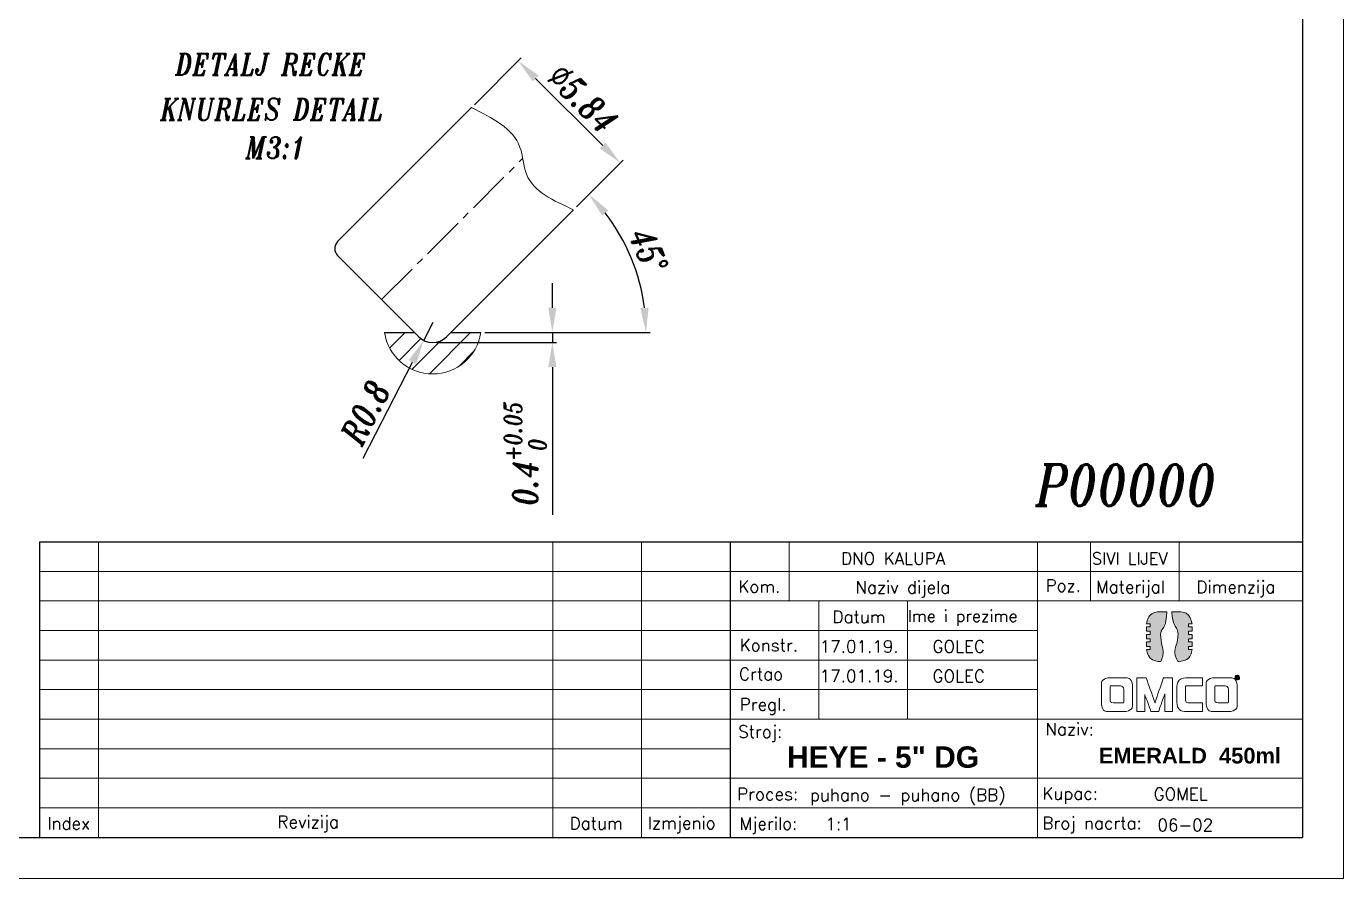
# Model space of a CAD drawing. Extents: x 89 to 609, y 11 to 440.
# Drawn here: x 226.1 to 386, y 20 to 123.5 of the extents above; entities that cross this region are included whole.
import ezdxf

# ---------------------------------------------------------------- set-up
doc = ezdxf.new("R2010")
doc.units = 0
doc.header["$LTSCALE"] = 7
doc.header["$MEASUREMENT"] = 0
doc.linetypes.add('CENTER2', pattern=[1.125, 0.75, -0.125, 0.125, -0.125])
doc.layers.get('0').update_dxf_attribs({"linetype": 'CONTINUOUS', "lineweight": 15})
for name, color, linetype, lineweight in [('1', 1, 'CENTER2', 15), ('3', 3, 'CONTINUOUS', 30), ('8', 252, 'CONTINUOUS', 15), ('ENGLISH', 252, 'CONTINUOUS', 18)]:
    doc.layers.add(name, color=color, linetype=linetype, lineweight=lineweight)
doc.styles.add('ITALICT', font='ITALICT.shx', dxfattribs={"width": 0.8, "height": 3})
doc.styles.add('ROMANS', font='romans.shx')
doc.styles.get("Standard").update_dxf_attribs({"font": 'isocp.shx', "height": 3})
doc.dimstyles.get("Standard").update_dxf_attribs({"dimtxt": 3, "dimasz": 3, "dimexe": 0.5, "dimexo": 0.5, "dimgap": 0.8, "dimtad": 1, "dimdsep": 46, "dimtxsty": 'ITALICT', "dimcen": 0.09, "dimazin": 2, "dimtfac": 1, "dimtmove": 0, "dimatfit": 3, "dimfxl": 1, "dimtolj": 1, "dimtzin": 0, "dimarcsym": 0})

# ---------------------------------------------------------------- blocks, each defined once
blk = doc.blocks.new('*D55')
at = {"color": 0, "linetype": 'ByBlock', "lineweight": -2}
for p, q in [((275.41, 87.5), (274.32, 85.36)), ((266.99, 71.07), (272.95, 82.69))]:
    blk.add_line(p, q, dxfattribs=at)
at = {"color": 0}
blk.add_solid([(273.39, 82.46), (272.5, 82.92), (274.32, 85.36)], dxfattribs=at)
at = {"color": 0, "insert": (267.24, 76.6), "char_height": 3, "attachment_point": 5, "rotation": 62.8566, "style": 'ITALICT'}
blk.add_mtext('\\A1;R0.8', dxfattribs=at)
blk = doc.blocks.new('*D56')
at = {"color": 0, "linetype": 'ByBlock', "lineweight": -2}
for p, q in [((280.48, 113.95), (286.15, 119.62)), ((287.91, 117.14), (296.06, 109)), ((292.87, 101.56), (298.54, 107.23))]:
    blk.add_line(p, q, dxfattribs=at)
at = {"color": 0}
for points in [[(288.27, 117.5), (287.56, 116.79), (285.79, 119.26)], [(295.71, 108.64), (296.41, 109.35), (298.18, 106.88)]]:
    blk.add_solid(points, dxfattribs=at)
at = {"color": 0, "insert": (293.61, 114.7), "char_height": 3, "attachment_point": 5, "rotation": 315, "style": 'ITALICT'}
blk.add_mtext('\\A1;%%c5.84', dxfattribs=at)
blk = doc.blocks.new('*D57')
at = {"color": 0, "lineweight": -2}
for p, q in [((289.94, 89.3), (289.94, 92.3)), ((275.91, 85.1), (290.44, 85.1)), ((281.76, 86.3), (290.44, 86.3)), ((289.94, 86.3), (289.94, 85.1)), ((289.94, 82.1), (289.94, 64.17))]:
    blk.add_line(p, q, dxfattribs=at)
at = {"color": 0}
for points in [[(289.44, 89.3), (290.44, 89.3), (289.94, 86.3)], [(290.44, 82.1), (289.44, 82.1), (289.94, 85.1)]]:
    blk.add_solid(points, dxfattribs=at)
at = {"color": 0, "insert": (286.65, 71.64), "char_height": 3, "attachment_point": 5, "rotation": 90, "style": 'ITALICT'}
blk.add_mtext('\\A1;0.4{}{\\H0.71x;\\C3;\\S+0.05^  0;}', dxfattribs=at)
blk = doc.blocks.new('*D73')
at = {"color": 0, "linetype": 'ByBlock', "lineweight": -2}
for p, q in [((292.87, 101.56), (294.72, 103.42)), ((281.76, 86.3), (301.81, 86.3))]:
    blk.add_line(p, q, dxfattribs=at)
blk.add_arc((277.6, 86.3), 23.71, 7.2544, 37.7456, dxfattribs=at)
at = {"color": 0}
for points in [[(296.73, 101.14), (295.98, 100.48), (294.37, 103.06)], [(300.63, 89.26), (301.62, 89.32), (301.31, 86.3)]]:
    blk.add_solid(points, dxfattribs=at)
at = {"color": 0, "insert": (301.63, 96.25), "char_height": 3, "attachment_point": 5, "rotation": 292.5, "style": 'ITALICT'}
blk.add_mtext('\\A1;45%%d', dxfattribs=at)

msp = doc.modelspace()

# ---------------------------------------------------------------- hatches: boundary and pattern name
h = msp.add_hatch(color=142)
h.dxf.hatch_style = 1
edge = h.paths.add_edge_path()
edge.add_spline(control_points=[(363.787, 49.635), (363.787, 50.395), (364.456, 50.599), (364.53, 52.422)], knot_values=[0.952381, 0.952381, 0.952381, 0.952381, 1, 1, 1, 1], degree=3, periodic=0)
edge.add_spline(control_points=[(364.53, 52.422), (364.53, 52.422), (363.758, 52.422), (363.758, 52.422)], knot_values=[0, 0, 0, 0, 0.047619, 0.047619, 0.047619, 0.047619], degree=3, periodic=0)
edge.add_spline(control_points=[(363.758, 52.422), (362.454, 52.422), (362.157, 51.417), (362.089, 50.958), (362.089, 50.958), (362.089, 50.958), (362.2, 50.958), (362.31, 50.958)], knot_values=[0.047619, 0.047619, 0.047619, 0.047619, 0.0952381, 0.0952381, 0.0952381, 0.0952381, 0.1190476, 0.1190476, 0.1190476, 0.1190476], degree=3, periodic=0)
edge.add_spline(control_points=[(362.31, 50.958), (362.421, 50.958), (362.531, 50.958), (362.531, 50.958), (362.531, 50.958), (362.531, 50.958), (362.531, 50.866), (362.531, 50.773)], knot_values=[0.1190476, 0.1190476, 0.1190476, 0.1190476, 0.1428571, 0.1428571, 0.1428571, 0.1428571, 0.1666667, 0.1666667, 0.1666667, 0.1666667], degree=3, periodic=0)
edge.add_spline(control_points=[(362.531, 50.773), (362.531, 50.681), (362.531, 50.588), (362.531, 50.588), (362.531, 50.588), (362.531, 50.588), (362.416, 50.588), (362.3, 50.588)], knot_values=[0.1666667, 0.1666667, 0.1666667, 0.1666667, 0.1904762, 0.1904762, 0.1904762, 0.1904762, 0.2142857, 0.2142857, 0.2142857, 0.2142857], degree=3, periodic=0)
edge.add_spline(control_points=[(362.3, 50.588), (362.185, 50.588), (362.069, 50.588), (362.069, 50.588), (362.069, 50.588), (362.069, 50.588), (362.069, 50.452), (362.069, 50.317)], knot_values=[0.2142857, 0.2142857, 0.2142857, 0.2142857, 0.2380952, 0.2380952, 0.2380952, 0.2380952, 0.2619048, 0.2619048, 0.2619048, 0.2619048], degree=3, periodic=0)
edge.add_spline(control_points=[(362.069, 50.317), (362.069, 50.181), (362.069, 50.045), (362.069, 50.045), (362.069, 50.045), (362.069, 50.045), (362.185, 50.045), (362.3, 50.045)], knot_values=[0.2619048, 0.2619048, 0.2619048, 0.2619048, 0.2857143, 0.2857143, 0.2857143, 0.2857143, 0.3095238, 0.3095238, 0.3095238, 0.3095238], degree=3, periodic=0)
edge.add_spline(control_points=[(362.3, 50.045), (362.416, 50.045), (362.531, 50.045), (362.531, 50.045), (362.531, 50.045), (362.531, 50.045), (362.531, 49.953), (362.531, 49.86)], knot_values=[0.3095238, 0.3095238, 0.3095238, 0.3095238, 0.3333333, 0.3333333, 0.3333333, 0.3333333, 0.3571429, 0.3571429, 0.3571429, 0.3571429], degree=3, periodic=0)
edge.add_spline(control_points=[(362.531, 49.86), (362.531, 49.768), (362.531, 49.675), (362.531, 49.675), (362.531, 49.675), (362.531, 49.675), (362.416, 49.675), (362.3, 49.675)], knot_values=[0.3571429, 0.3571429, 0.3571429, 0.3571429, 0.3809524, 0.3809524, 0.3809524, 0.3809524, 0.4047619, 0.4047619, 0.4047619, 0.4047619], degree=3, periodic=0)
edge.add_spline(control_points=[(362.3, 49.675), (362.185, 49.675), (362.069, 49.675), (362.069, 49.675), (362.069, 49.675), (362.069, 49.675), (362.069, 49.539), (362.069, 49.404)], knot_values=[0.4047619, 0.4047619, 0.4047619, 0.4047619, 0.4285714, 0.4285714, 0.4285714, 0.4285714, 0.452381, 0.452381, 0.452381, 0.452381], degree=3, periodic=0)
edge.add_spline(control_points=[(362.069, 49.404), (362.069, 49.268), (362.069, 49.132), (362.069, 49.132), (362.069, 49.132), (362.069, 49.132), (362.185, 49.132), (362.3, 49.132)], knot_values=[0.452381, 0.452381, 0.452381, 0.452381, 0.4761905, 0.4761905, 0.4761905, 0.4761905, 0.5, 0.5, 0.5, 0.5], degree=3, periodic=0)
edge.add_spline(control_points=[(362.3, 49.132), (362.416, 49.132), (362.531, 49.132), (362.531, 49.132), (362.531, 49.132), (362.531, 49.132), (362.531, 49.039), (362.531, 48.947)], knot_values=[0.5, 0.5, 0.5, 0.5, 0.5238095, 0.5238095, 0.5238095, 0.5238095, 0.547619, 0.547619, 0.547619, 0.547619], degree=3, periodic=0)
edge.add_spline(control_points=[(362.531, 48.947), (362.531, 48.855), (362.531, 48.762), (362.531, 48.762), (362.531, 48.762), (362.531, 48.762), (362.416, 48.762), (362.3, 48.762)], knot_values=[0.547619, 0.547619, 0.547619, 0.547619, 0.5714286, 0.5714286, 0.5714286, 0.5714286, 0.5952381, 0.5952381, 0.5952381, 0.5952381], degree=3, periodic=0)
edge.add_spline(control_points=[(362.3, 48.762), (362.185, 48.762), (362.069, 48.762), (362.069, 48.762), (362.069, 48.762), (362.069, 48.762), (362.069, 48.626), (362.069, 48.49)], knot_values=[0.5952381, 0.5952381, 0.5952381, 0.5952381, 0.6190476, 0.6190476, 0.6190476, 0.6190476, 0.6428571, 0.6428571, 0.6428571, 0.6428571], degree=3, periodic=0)
edge.add_spline(control_points=[(362.069, 48.49), (362.069, 48.355), (362.069, 48.219), (362.069, 48.219), (362.069, 48.219), (362.069, 48.219), (362.185, 48.219), (362.3, 48.219)], knot_values=[0.6428571, 0.6428571, 0.6428571, 0.6428571, 0.6666667, 0.6666667, 0.6666667, 0.6666667, 0.6904762, 0.6904762, 0.6904762, 0.6904762], degree=3, periodic=0)
edge.add_spline(control_points=[(362.3, 48.219), (362.416, 48.219), (362.531, 48.219), (362.531, 48.219), (362.531, 48.219), (362.531, 48.219), (362.531, 48.126), (362.531, 48.034)], knot_values=[0.6904762, 0.6904762, 0.6904762, 0.6904762, 0.7142857, 0.7142857, 0.7142857, 0.7142857, 0.7380952, 0.7380952, 0.7380952, 0.7380952], degree=3, periodic=0)
edge.add_spline(control_points=[(362.531, 48.034), (362.531, 47.942), (362.531, 47.849), (362.531, 47.849), (362.531, 47.849), (362.531, 47.849), (362.086, 47.849), (362.086, 47.849)], knot_values=[0.7380952, 0.7380952, 0.7380952, 0.7380952, 0.7619048, 0.7619048, 0.7619048, 0.7619048, 0.8095238, 0.8095238, 0.8095238, 0.8095238], degree=3, periodic=0)
edge.add_spline(control_points=[(362.086, 47.849), (362.243, 46.457), (363.474, 46.385), (363.655, 46.385)], knot_values=[0.8095238, 0.8095238, 0.8095238, 0.8095238, 0.8571429, 0.8571429, 0.8571429, 0.8571429], degree=3, periodic=0)
edge.add_spline(control_points=[(363.655, 46.385), (363.655, 46.385), (363.792, 46.385), (363.792, 46.385)], knot_values=[0.8571429, 0.8571429, 0.8571429, 0.8571429, 0.9047619, 0.9047619, 0.9047619, 0.9047619], degree=3, periodic=0)
edge.add_spline(control_points=[(363.792, 46.385), (364.438, 47.314), (363.787, 48.667), (363.787, 49.635)], knot_values=[0.9047619, 0.9047619, 0.9047619, 0.9047619, 0.952381, 0.952381, 0.952381, 0.952381], degree=3, periodic=0)
h = msp.add_hatch(color=253)
h.dxf.hatch_style = 1
edge = h.paths.add_edge_path()
edge.add_spline(control_points=[(367.597, 50.958), (367.435, 52.341), (366.211, 52.422), (366.029, 52.422), (366.029, 52.422), (366.029, 52.422), (365.155, 52.422), (365.155, 52.422)], knot_values=[0.6666667, 0.6666667, 0.6666667, 0.6666667, 0.7142857, 0.7142857, 0.7142857, 0.7142857, 0.7619048, 0.7619048, 0.7619048, 0.7619048], degree=3, periodic=0)
edge.add_spline(control_points=[(365.155, 52.422), (365.228, 50.599), (365.898, 50.395), (365.898, 49.635)], knot_values=[0.7619048, 0.7619048, 0.7619048, 0.7619048, 0.8095238, 0.8095238, 0.8095238, 0.8095238], degree=3, periodic=0)
edge.add_spline(control_points=[(365.898, 49.635), (365.898, 48.667), (365.247, 47.314), (365.893, 46.385)], knot_values=[0.8095238, 0.8095238, 0.8095238, 0.8095238, 0.8571429, 0.8571429, 0.8571429, 0.8571429], degree=3, periodic=0)
edge.add_spline(control_points=[(365.893, 46.385), (365.893, 46.385), (365.937, 46.385), (365.937, 46.385)], knot_values=[0.8571429, 0.8571429, 0.8571429, 0.8571429, 0.9047619, 0.9047619, 0.9047619, 0.9047619], degree=3, periodic=0)
edge.add_spline(control_points=[(365.937, 46.385), (367.24, 46.385), (367.531, 47.39), (367.597, 47.849), (367.597, 47.849), (367.597, 47.849), (367.486, 47.849), (367.375, 47.849)], knot_values=[0.9047619, 0.9047619, 0.9047619, 0.9047619, 0.952381, 0.952381, 0.952381, 0.952381, 0.9761905, 0.9761905, 0.9761905, 0.9761905], degree=3, periodic=0)
edge.add_spline(control_points=[(367.375, 47.849), (367.264, 47.849), (367.153, 47.849), (367.153, 47.849), (367.153, 47.849), (367.153, 47.942), (367.153, 48.034)], knot_values=[0.9761905, 0.9761905, 0.9761905, 0.9761905, 1, 1, 1, 1.0238095, 1.0238095, 1.0238095, 1.0238095], degree=3, periodic=0)
edge.add_spline(control_points=[(367.153, 48.034), (367.153, 48.126), (367.153, 48.219), (367.153, 48.219), (367.153, 48.219), (367.153, 48.219), (367.269, 48.219), (367.384, 48.219)], knot_values=[0.0238095, 0.0238095, 0.0238095, 0.0238095, 0.047619, 0.047619, 0.047619, 0.047619, 0.0714286, 0.0714286, 0.0714286, 0.0714286], degree=3, periodic=0)
edge.add_spline(control_points=[(367.384, 48.219), (367.5, 48.219), (367.616, 48.219), (367.616, 48.219), (367.616, 48.219), (367.616, 48.219), (367.616, 48.355), (367.616, 48.49)], knot_values=[0.0714286, 0.0714286, 0.0714286, 0.0714286, 0.0952381, 0.0952381, 0.0952381, 0.0952381, 0.1190476, 0.1190476, 0.1190476, 0.1190476], degree=3, periodic=0)
edge.add_spline(control_points=[(367.616, 48.49), (367.616, 48.626), (367.616, 48.762), (367.616, 48.762), (367.616, 48.762), (367.616, 48.762), (367.5, 48.762), (367.384, 48.762)], knot_values=[0.1190476, 0.1190476, 0.1190476, 0.1190476, 0.1428571, 0.1428571, 0.1428571, 0.1428571, 0.1666667, 0.1666667, 0.1666667, 0.1666667], degree=3, periodic=0)
edge.add_spline(control_points=[(367.384, 48.762), (367.269, 48.762), (367.153, 48.762), (367.153, 48.762), (367.153, 48.762), (367.153, 48.762), (367.153, 48.855), (367.153, 48.947)], knot_values=[0.1666667, 0.1666667, 0.1666667, 0.1666667, 0.1904762, 0.1904762, 0.1904762, 0.1904762, 0.2142857, 0.2142857, 0.2142857, 0.2142857], degree=3, periodic=0)
edge.add_spline(control_points=[(367.153, 48.947), (367.153, 49.039), (367.153, 49.132), (367.153, 49.132), (367.153, 49.132), (367.153, 49.132), (367.269, 49.132), (367.384, 49.132)], knot_values=[0.2142857, 0.2142857, 0.2142857, 0.2142857, 0.2380952, 0.2380952, 0.2380952, 0.2380952, 0.2619048, 0.2619048, 0.2619048, 0.2619048], degree=3, periodic=0)
edge.add_spline(control_points=[(367.384, 49.132), (367.5, 49.132), (367.616, 49.132), (367.616, 49.132), (367.616, 49.132), (367.616, 49.132), (367.616, 49.268), (367.616, 49.404)], knot_values=[0.2619048, 0.2619048, 0.2619048, 0.2619048, 0.2857143, 0.2857143, 0.2857143, 0.2857143, 0.3095238, 0.3095238, 0.3095238, 0.3095238], degree=3, periodic=0)
edge.add_spline(control_points=[(367.616, 49.404), (367.616, 49.539), (367.616, 49.675), (367.616, 49.675), (367.616, 49.675), (367.616, 49.675), (367.5, 49.675), (367.384, 49.675)], knot_values=[0.3095238, 0.3095238, 0.3095238, 0.3095238, 0.3333333, 0.3333333, 0.3333333, 0.3333333, 0.3571429, 0.3571429, 0.3571429, 0.3571429], degree=3, periodic=0)
edge.add_spline(control_points=[(367.384, 49.675), (367.269, 49.675), (367.153, 49.675), (367.153, 49.675), (367.153, 49.675), (367.153, 49.675), (367.153, 49.768), (367.153, 49.86)], knot_values=[0.3571429, 0.3571429, 0.3571429, 0.3571429, 0.3809524, 0.3809524, 0.3809524, 0.3809524, 0.4047619, 0.4047619, 0.4047619, 0.4047619], degree=3, periodic=0)
edge.add_spline(control_points=[(367.153, 49.86), (367.153, 49.953), (367.153, 50.045), (367.153, 50.045), (367.153, 50.045), (367.153, 50.045), (367.269, 50.045), (367.384, 50.045)], knot_values=[0.4047619, 0.4047619, 0.4047619, 0.4047619, 0.4285714, 0.4285714, 0.4285714, 0.4285714, 0.452381, 0.452381, 0.452381, 0.452381], degree=3, periodic=0)
edge.add_spline(control_points=[(367.384, 50.045), (367.5, 50.045), (367.616, 50.045), (367.616, 50.045), (367.616, 50.045), (367.616, 50.045), (367.616, 50.181), (367.616, 50.317)], knot_values=[0.452381, 0.452381, 0.452381, 0.452381, 0.4761905, 0.4761905, 0.4761905, 0.4761905, 0.5, 0.5, 0.5, 0.5], degree=3, periodic=0)
edge.add_spline(control_points=[(367.616, 50.317), (367.616, 50.452), (367.616, 50.588), (367.616, 50.588), (367.616, 50.588), (367.616, 50.588), (367.5, 50.588), (367.384, 50.588)], knot_values=[0.5, 0.5, 0.5, 0.5, 0.5238095, 0.5238095, 0.5238095, 0.5238095, 0.547619, 0.547619, 0.547619, 0.547619], degree=3, periodic=0)
edge.add_spline(control_points=[(367.384, 50.588), (367.269, 50.588), (367.153, 50.588), (367.153, 50.588), (367.153, 50.588), (367.153, 50.588), (367.153, 50.681), (367.153, 50.773)], knot_values=[0.547619, 0.547619, 0.547619, 0.547619, 0.5714286, 0.5714286, 0.5714286, 0.5714286, 0.5952381, 0.5952381, 0.5952381, 0.5952381], degree=3, periodic=0)
edge.add_spline(control_points=[(367.153, 50.773), (367.153, 50.866), (367.153, 50.958), (367.153, 50.958), (367.153, 50.958), (367.153, 50.958), (367.597, 50.958), (367.597, 50.958)], knot_values=[0.5952381, 0.5952381, 0.5952381, 0.5952381, 0.6190476, 0.6190476, 0.6190476, 0.6190476, 0.6666667, 0.6666667, 0.6666667, 0.6666667], degree=3, periodic=0)
at = {"layer": '8'}
h = msp.add_hatch(dxfattribs=at)
h.set_pattern_fill('ANSI31', color=256, scale=15)
h.set_pattern_definition([(45, (0.8093, 3.3115), (-1.325825, 1.325825), [])])
h.paths.add_polyline_path([(281.256, 86.298), (277.604, 86.298), (277.107, 85.801, -0.4142136), (273.713, 85.801), (273.216, 86.298), (269.564, 86.298, 0.85782)])

# ---------------------------------------------------------------- linework, layer by layer
for p, q in [((386.007, 440.033), (386.007, 20.033)), ((234.858, 60.909), (234.858, 25.033)), ((289.994, 60.909), (289.994, 25.033)), ((300.757, 60.909), (300.757, 25.033)), ((318.696, 60.909), (318.696, 53.734)), ((348.832, 60.909), (348.832, 25.033)), ((355.29, 60.909), (355.29, 53.734)), ((366.053, 60.909), (366.053, 53.734)), ((227.683, 57.322), (381.007, 57.322)), ((381.007, 53.734), (227.683, 53.734)), ((322.283, 53.734), (322.283, 39.384)), ((333.046, 53.734), (333.046, 39.384)), ((227.683, 50.147), (348.832, 50.147)), ((227.683, 46.559), (348.832, 46.559)), ((227.683, 42.971), (348.832, 42.971)), ((227.683, 39.384), (381.007, 39.384)), ((311.52, 35.796), (227.683, 35.796)), ((227.683, 32.208), (381.007, 32.208)), ((227.683, 28.621), (381.007, 28.621)), ((89.007, 20.033), (386.007, 20.033))]:
    msp.add_line(p, q)
msp.add_arc((275.41, 87.198), 5.914, 188.75269, 351.24731)
msp.add_spline([(280.125, 113.596), (286.01, 108.771), (286.806, 105.518), (292.514, 101.208)], degree=3)
at = {"color": 142}
msp.add_open_spline([(364.53, 52.422), (364.53, 52.422), (363.758, 52.422), (363.758, 52.422), (363.758, 52.422), (362.454, 52.422), (362.157, 51.417), (362.089, 50.958), (362.089, 50.958), (362.089, 50.958), (362.531, 50.958), (362.531, 50.958), (362.531, 50.958), (362.531, 50.958), (362.531, 50.588), (362.531, 50.588), (362.531, 50.588), (362.531, 50.588), (362.069, 50.588), (362.069, 50.588), (362.069, 50.588), (362.069, 50.588), (362.069, 50.045), (362.069, 50.045), (362.069, 50.045), (362.069, 50.045), (362.531, 50.045), (362.531, 50.045), (362.531, 50.045), (362.531, 50.045), (362.531, 49.675), (362.531, 49.675), (362.531, 49.675), (362.531, 49.675), (362.069, 49.675), (362.069, 49.675), (362.069, 49.675), (362.069, 49.675), (362.069, 49.132), (362.069, 49.132), (362.069, 49.132), (362.069, 49.132), (362.531, 49.132), (362.531, 49.132), (362.531, 49.132), (362.531, 49.132), (362.531, 48.762), (362.531, 48.762), (362.531, 48.762), (362.531, 48.762), (362.069, 48.762), (362.069, 48.762), (362.069, 48.762), (362.069, 48.762), (362.069, 48.219), (362.069, 48.219), (362.069, 48.219), (362.069, 48.219), (362.531, 48.219), (362.531, 48.219), (362.531, 48.219), (362.531, 48.219), (362.531, 47.849), (362.531, 47.849), (362.531, 47.849), (362.531, 47.849), (362.086, 47.849), (362.086, 47.849), (362.086, 47.849), (362.243, 46.457), (363.474, 46.385), (363.655, 46.385), (363.655, 46.385), (363.655, 46.385), (363.792, 46.385), (363.792, 46.385), (363.792, 46.385), (364.438, 47.314), (363.787, 48.667), (363.787, 49.635), (363.787, 49.635), (363.787, 50.395), (364.456, 50.599), (364.53, 52.422)], degree=3, knots=[0, 0, 0, 0, 0.047619, 0.047619, 0.047619, 0.0714286, 0.0952381, 0.0952381, 0.0952381, 0.1190476, 0.1428571, 0.1428571, 0.1428571, 0.1666667, 0.1904762, 0.1904762, 0.1904762, 0.2142857, 0.2380952, 0.2380952, 0.2380952, 0.2619048, 0.2857143, 0.2857143, 0.2857143, 0.3095238, 0.3333333, 0.3333333, 0.3333333, 0.3571429, 0.3809524, 0.3809524, 0.3809524, 0.4047619, 0.4285714, 0.4285714, 0.4285714, 0.452381, 0.4761905, 0.4761905, 0.4761905, 0.5, 0.5238095, 0.5238095, 0.5238095, 0.547619, 0.5714286, 0.5714286, 0.5714286, 0.5952381, 0.6190476, 0.6190476, 0.6190476, 0.6428571, 0.6666667, 0.6666667, 0.6666667, 0.6904762, 0.7142857, 0.7142857, 0.7142857, 0.7380952, 0.7619048, 0.7619048, 0.7619048, 0.7857143, 0.8095238, 0.8095238, 0.8095238, 0.8333333, 0.8571429, 0.8571429, 0.8571429, 0.8809524, 0.9047619, 0.9047619, 0.9047619, 0.9285714, 0.952381, 0.952381, 0.952381, 0.9761905, 1, 1, 1, 1], dxfattribs=at)
at = {"color": 253}
msp.add_open_spline([(367.153, 47.849), (367.153, 47.849), (367.153, 48.219), (367.153, 48.219), (367.153, 48.219), (367.153, 48.219), (367.616, 48.219), (367.616, 48.219), (367.616, 48.219), (367.616, 48.219), (367.616, 48.762), (367.616, 48.762), (367.616, 48.762), (367.616, 48.762), (367.153, 48.762), (367.153, 48.762), (367.153, 48.762), (367.153, 48.762), (367.153, 49.132), (367.153, 49.132), (367.153, 49.132), (367.153, 49.132), (367.616, 49.132), (367.616, 49.132), (367.616, 49.132), (367.616, 49.132), (367.616, 49.675), (367.616, 49.675), (367.616, 49.675), (367.616, 49.675), (367.153, 49.675), (367.153, 49.675), (367.153, 49.675), (367.153, 49.675), (367.153, 50.045), (367.153, 50.045), (367.153, 50.045), (367.153, 50.045), (367.616, 50.045), (367.616, 50.045), (367.616, 50.045), (367.616, 50.045), (367.616, 50.588), (367.616, 50.588), (367.616, 50.588), (367.616, 50.588), (367.153, 50.588), (367.153, 50.588), (367.153, 50.588), (367.153, 50.588), (367.153, 50.958), (367.153, 50.958), (367.153, 50.958), (367.153, 50.958), (367.597, 50.958), (367.597, 50.958), (367.597, 50.958), (367.435, 52.341), (366.211, 52.422), (366.029, 52.422), (366.029, 52.422), (366.029, 52.422), (365.155, 52.422), (365.155, 52.422), (365.155, 52.422), (365.228, 50.599), (365.898, 50.395), (365.898, 49.635), (365.898, 49.635), (365.898, 48.667), (365.247, 47.314), (365.893, 46.385), (365.893, 46.385), (365.893, 46.385), (365.937, 46.385), (365.937, 46.385), (365.937, 46.385), (367.24, 46.385), (367.531, 47.39), (367.597, 47.849), (367.597, 47.849), (367.597, 47.849), (367.153, 47.849), (367.153, 47.849)], degree=3, knots=[0, 0, 0, 0, 0.047619, 0.047619, 0.047619, 0.0714286, 0.0952381, 0.0952381, 0.0952381, 0.1190476, 0.1428571, 0.1428571, 0.1428571, 0.1666667, 0.1904762, 0.1904762, 0.1904762, 0.2142857, 0.2380952, 0.2380952, 0.2380952, 0.2619048, 0.2857143, 0.2857143, 0.2857143, 0.3095238, 0.3333333, 0.3333333, 0.3333333, 0.3571429, 0.3809524, 0.3809524, 0.3809524, 0.4047619, 0.4285714, 0.4285714, 0.4285714, 0.452381, 0.4761905, 0.4761905, 0.4761905, 0.5, 0.5238095, 0.5238095, 0.5238095, 0.547619, 0.5714286, 0.5714286, 0.5714286, 0.5952381, 0.6190476, 0.6190476, 0.6190476, 0.6428571, 0.6666667, 0.6666667, 0.6666667, 0.6904762, 0.7142857, 0.7142857, 0.7142857, 0.7380952, 0.7619048, 0.7619048, 0.7619048, 0.7857143, 0.8095238, 0.8095238, 0.8095238, 0.8333333, 0.8571429, 0.8571429, 0.8571429, 0.8809524, 0.9047619, 0.9047619, 0.9047619, 0.9285714, 0.952381, 0.952381, 0.952381, 0.9761905, 1, 1, 1, 1], dxfattribs=at)
for points, knots in [([(359.234, 40.305), (359.234, 40.305), (357.68, 40.305), (357.68, 40.305), (357.68, 40.305), (357.548, 40.305), (356.6, 40.36), (356.6, 41.51), (356.6, 41.51), (356.6, 41.51), (356.6, 43.266), (356.6, 43.266), (356.6, 43.266), (356.6, 43.266), (356.6, 44.415), (357.749, 44.415), (357.749, 44.415), (357.749, 44.415), (359.296, 44.415), (359.296, 44.415), (359.296, 44.415), (359.429, 44.415), (360.376, 44.353), (360.376, 43.203), (360.376, 43.203), (360.376, 43.203), (360.376, 41.454), (360.376, 41.454), (360.376, 41.454), (360.376, 41.454), (360.383, 40.305), (359.234, 40.305)], [0, 0, 0, 0, 0.125, 0.125, 0.125, 0.1875, 0.25, 0.25, 0.25, 0.3125, 0.375, 0.375, 0.375, 0.4375, 0.5, 0.5, 0.5, 0.5625, 0.625, 0.625, 0.625, 0.6875, 0.75, 0.75, 0.75, 0.8125, 0.875, 0.875, 0.875, 0.9375, 1, 1, 1, 1]), ([(359.331, 42.966), (359.331, 42.966), (359.331, 43.44), (358.927, 43.44), (358.927, 43.44), (358.927, 43.44), (357.777, 43.44), (357.777, 43.44), (357.777, 43.44), (357.777, 43.44), (357.645, 43.433), (357.645, 43.3), (357.645, 43.3), (357.645, 43.3), (357.645, 41.816), (357.645, 41.816), (357.645, 41.816), (357.645, 41.816), (357.645, 41.35), (358.049, 41.35), (358.049, 41.35), (358.049, 41.35), (359.199, 41.35), (359.199, 41.35), (359.199, 41.35), (359.199, 41.35), (359.331, 41.35), (359.331, 41.482), (359.331, 41.482), (359.331, 41.482), (359.331, 42.966), (359.331, 42.966)], [0, 0, 0, 0, 0.125, 0.125, 0.125, 0.1875, 0.25, 0.25, 0.25, 0.3125, 0.375, 0.375, 0.375, 0.4375, 0.5, 0.5, 0.5, 0.5625, 0.625, 0.625, 0.625, 0.6875, 0.75, 0.75, 0.75, 0.8125, 0.875, 0.875, 0.875, 0.9375, 1, 1, 1, 1]), ([(364.292, 40.305), (364.292, 40.305), (364.292, 42.457), (364.292, 42.457), (364.292, 42.457), (364.292, 42.457), (363.539, 40.305), (363.539, 40.305), (363.539, 40.305), (363.539, 40.305), (362.634, 40.305), (362.634, 40.305), (362.634, 40.305), (362.634, 40.305), (361.867, 42.36), (361.867, 42.36), (361.867, 42.36), (361.867, 42.36), (361.867, 40.305), (361.867, 40.305), (361.867, 40.305), (361.867, 40.305), (360.899, 40.305), (360.899, 40.305), (360.899, 40.305), (360.899, 40.305), (360.899, 44.415), (360.899, 44.415), (360.899, 44.415), (360.899, 44.415), (362.02, 44.415), (362.02, 44.415), (362.02, 44.415), (362.02, 44.415), (363.1, 41.384), (363.1, 41.384), (363.1, 41.384), (363.1, 41.384), (364.132, 44.415), (364.132, 44.415), (364.132, 44.415), (364.132, 44.415), (365.233, 44.415), (365.233, 44.415), (365.233, 44.415), (365.233, 44.415), (365.233, 40.305), (365.233, 40.305), (365.233, 40.305), (365.233, 40.305), (364.292, 40.305), (364.292, 40.305)], [0, 0, 0, 0, 0.0769231, 0.0769231, 0.0769231, 0.1153846, 0.1538462, 0.1538462, 0.1538462, 0.1923077, 0.2307692, 0.2307692, 0.2307692, 0.2692308, 0.3076923, 0.3076923, 0.3076923, 0.3461538, 0.3846154, 0.3846154, 0.3846154, 0.4230769, 0.4615385, 0.4615385, 0.4615385, 0.5, 0.5384615, 0.5384615, 0.5384615, 0.5769231, 0.6153846, 0.6153846, 0.6153846, 0.6538462, 0.6923077, 0.6923077, 0.6923077, 0.7307692, 0.7692308, 0.7692308, 0.7692308, 0.8076923, 0.8461538, 0.8461538, 0.8461538, 0.8846154, 0.9230769, 0.9230769, 0.9230769, 0.9615385, 1, 1, 1, 1]), ([(368.856, 41.35), (368.856, 41.35), (367.204, 41.35), (367.204, 41.35), (367.204, 41.35), (366.8, 41.35), (366.8, 41.816), (366.8, 41.816), (366.8, 41.816), (366.8, 41.816), (366.8, 43.3), (366.8, 43.3), (366.8, 43.3), (366.8, 43.433), (366.933, 43.44), (366.933, 43.44), (366.933, 43.44), (366.933, 43.44), (368.856, 43.44), (368.856, 43.44), (368.856, 43.44), (368.856, 43.44), (368.856, 44.415), (368.856, 44.415), (368.856, 44.415), (368.856, 44.415), (366.905, 44.415), (366.905, 44.415), (366.905, 44.415), (365.755, 44.415), (365.755, 43.266), (365.755, 43.266), (365.755, 43.266), (365.755, 43.266), (365.755, 41.51), (365.755, 41.51), (365.755, 41.51), (365.755, 40.36), (366.703, 40.305), (366.835, 40.305), (366.835, 40.305), (366.835, 40.305), (368.856, 40.305), (368.856, 40.305), (368.856, 40.305), (368.856, 40.305), (368.856, 41.35), (368.856, 41.35)], [0, 0, 0, 0, 0.0833333, 0.0833333, 0.0833333, 0.125, 0.1666667, 0.1666667, 0.1666667, 0.2083333, 0.25, 0.25, 0.25, 0.2916667, 0.3333333, 0.3333333, 0.3333333, 0.375, 0.4166667, 0.4166667, 0.4166667, 0.4583333, 0.5, 0.5, 0.5, 0.5416667, 0.5833333, 0.5833333, 0.5833333, 0.625, 0.6666667, 0.6666667, 0.6666667, 0.7083333, 0.75, 0.75, 0.75, 0.7916667, 0.8333333, 0.8333333, 0.8333333, 0.875, 0.9166667, 0.9166667, 0.9166667, 0.9583333, 1, 1, 1, 1]), ([(371.942, 40.305), (371.942, 40.305), (370.388, 40.305), (370.388, 40.305), (370.388, 40.305), (370.256, 40.305), (369.309, 40.36), (369.309, 41.51), (369.309, 41.51), (369.309, 41.51), (369.309, 43.266), (369.309, 43.266), (369.309, 43.266), (369.309, 43.266), (369.309, 44.415), (370.458, 44.415), (370.458, 44.415), (370.458, 44.415), (372.005, 44.415), (372.005, 44.415), (372.005, 44.415), (372.137, 44.415), (373.085, 44.353), (373.085, 43.203), (373.085, 43.203), (373.085, 43.203), (373.085, 41.454), (373.085, 41.454), (373.085, 41.454), (373.085, 41.454), (373.092, 40.305), (371.942, 40.305)], [0, 0, 0, 0, 0.125, 0.125, 0.125, 0.1875, 0.25, 0.25, 0.25, 0.3125, 0.375, 0.375, 0.375, 0.4375, 0.5, 0.5, 0.5, 0.5625, 0.625, 0.625, 0.625, 0.6875, 0.75, 0.75, 0.75, 0.8125, 0.875, 0.875, 0.875, 0.9375, 1, 1, 1, 1]), ([(372.04, 42.966), (372.04, 42.966), (372.04, 43.44), (371.635, 43.44), (371.635, 43.44), (371.635, 43.44), (370.486, 43.44), (370.486, 43.44), (370.486, 43.44), (370.486, 43.44), (370.353, 43.433), (370.353, 43.3), (370.353, 43.3), (370.353, 43.3), (370.353, 41.816), (370.353, 41.816), (370.353, 41.816), (370.353, 41.816), (370.353, 41.35), (370.758, 41.35), (370.758, 41.35), (370.758, 41.35), (371.907, 41.35), (371.907, 41.35), (371.907, 41.35), (371.907, 41.35), (372.04, 41.35), (372.04, 41.482), (372.04, 41.482), (372.04, 41.482), (372.04, 42.966), (372.04, 42.966)], [0, 0, 0, 0, 0.125, 0.125, 0.125, 0.1875, 0.25, 0.25, 0.25, 0.3125, 0.375, 0.375, 0.375, 0.4375, 0.5, 0.5, 0.5, 0.5625, 0.625, 0.625, 0.625, 0.6875, 0.75, 0.75, 0.75, 0.8125, 0.875, 0.875, 0.875, 0.9375, 1, 1, 1, 1]), ([(373.101, 44.154), (372.948, 44.154), (372.824, 44.279), (372.824, 44.432), (372.824, 44.432), (372.824, 44.585), (372.948, 44.709), (373.101, 44.709), (373.101, 44.709), (373.254, 44.709), (373.379, 44.585), (373.379, 44.432), (373.379, 44.432), (373.379, 44.279), (373.254, 44.154), (373.101, 44.154)], [0, 0, 0, 0, 0.25, 0.25, 0.25, 0.375, 0.5, 0.5, 0.5, 0.625, 0.75, 0.75, 0.75, 0.875, 1, 1, 1, 1]), ([(373.101, 44.648), (372.983, 44.648), (372.885, 44.55), (372.885, 44.432), (372.885, 44.432), (372.885, 44.313), (372.983, 44.216), (373.101, 44.216), (373.101, 44.216), (373.22, 44.216), (373.317, 44.313), (373.317, 44.432), (373.317, 44.432), (373.317, 44.55), (373.22, 44.648), (373.101, 44.648)], [0, 0, 0, 0, 0.25, 0.25, 0.25, 0.375, 0.5, 0.5, 0.5, 0.625, 0.75, 0.75, 0.75, 0.875, 1, 1, 1, 1]), ([(373.164, 44.384), (373.164, 44.384), (373.222, 44.296), (373.222, 44.296), (373.222, 44.296), (373.222, 44.296), (373.145, 44.296), (373.145, 44.296), (373.145, 44.296), (373.145, 44.296), (373.097, 44.374), (373.097, 44.374), (373.097, 44.374), (373.097, 44.374), (373.067, 44.374), (373.067, 44.374), (373.067, 44.374), (373.067, 44.374), (373.067, 44.296), (373.067, 44.296), (373.067, 44.296), (373.067, 44.296), (372.998, 44.296), (372.998, 44.296), (372.998, 44.296), (372.998, 44.296), (372.998, 44.577), (372.998, 44.577), (372.998, 44.577), (372.998, 44.577), (373.12, 44.577), (373.12, 44.577), (373.12, 44.577), (373.143, 44.577), (373.227, 44.577), (373.227, 44.476), (373.227, 44.476), (373.227, 44.422), (373.195, 44.396), (373.164, 44.384)], [0, 0, 0, 0, 0.1, 0.1, 0.1, 0.15, 0.2, 0.2, 0.2, 0.25, 0.3, 0.3, 0.3, 0.35, 0.4, 0.4, 0.4, 0.45, 0.5, 0.5, 0.5, 0.55, 0.6, 0.6, 0.6, 0.65, 0.7, 0.7, 0.7, 0.75, 0.8, 0.8, 0.8, 0.85, 0.9, 0.9, 0.9, 0.95, 1, 1, 1, 1]), ([(373.103, 44.518), (373.103, 44.518), (373.067, 44.518), (373.067, 44.518), (373.067, 44.518), (373.067, 44.518), (373.067, 44.43), (373.067, 44.43), (373.067, 44.43), (373.067, 44.43), (373.103, 44.43), (373.103, 44.43), (373.103, 44.43), (373.139, 44.43), (373.155, 44.443), (373.155, 44.476), (373.155, 44.476), (373.155, 44.508), (373.139, 44.518), (373.103, 44.518)], [0, 0, 0, 0, 0.2, 0.2, 0.2, 0.3, 0.4, 0.4, 0.4, 0.5, 0.6, 0.6, 0.6, 0.7, 0.8, 0.8, 0.8, 0.9, 1, 1, 1, 1])]:
    msp.add_open_spline(points, degree=3, knots=knots)
at = {"layer": '1'}
msp.add_line((269.216, 90.298), (286.32, 107.402), dxfattribs=at)
at = {"layer": '3'}
for p, q in [((381.007, 435.033), (381.007, 25.033)), ((263.87, 97.341), (280.125, 113.596)), ((277.107, 85.801), (292.514, 101.208)), ((273.713, 85.801), (263.87, 95.644)), ((269.564, 86.298), (273.216, 86.298)), ((277.604, 86.298), (281.256, 86.298)), ((227.683, 60.909), (381.007, 60.909)), ((227.683, 60.909), (227.683, 25.033)), ((311.52, 60.909), (311.52, 25.033)), ((381.007, 60.909), (381.007, 25.033)), ((381.007, 60.909), (381.007, 25.033)), ((381.007, 60.383), (381.007, 25.033)), ((109.007, 25.033), (381.007, 25.033)), ((227.683, 25.033), (381.007, 25.033)), ((227.683, 25.033), (381.007, 25.033)), ((229.933, 25.033), (381.007, 25.033))]:
    msp.add_line(p, q, dxfattribs=at)
for centre, radius, start, end in [((264.719, 96.492), 1.2, 135, 225), ((275.41, 87.498), 2.4, 225, 315)]:
    msp.add_arc(centre, radius, start, end, dxfattribs=at)

# ---------------------------------------------------------------- texts
at = {"style": 'ITALICT', "width": 0.8}
for s, height, p in [('DETALJ RECKE', 2.625, (244.163, 117.546)), ('M3:1', 2.625, (252.696, 107.429)), ('P00000', 5, (348.606, 65.289))]:
    msp.add_text(s, height=height, dxfattribs=at).set_placement(p)
at = {"style": 'ROMANS'}
for s, height, p in [('DNO KALUPA', 1.49, (324.985, 58.137)), ('SIVI LIJEV', 1.45, (355.44, 58.15)), ('Kom.', 1.49, (312.514, 54.742)), ('Naziv dijela', 1.49, (326.741, 54.634)), ('Poz.', 1.49, (349.821, 54.847)), ('Materijal', 1.49, (355.939, 54.687)), ('Dimenzija', 1.49, (368.129, 54.691)), ('Datum', 1.49, (323.951, 51.058)), ('Ime i prezime', 1.42, (333.084, 51.193)), ('Konstr.', 1.49, (312.687, 47.624)), ('17.01.19.', 1.49, (322.4, 47.459)), ('GOLEC', 1.49, (336.084, 47.459)), ('Crtao', 1.49, (312.592, 44.121)), ('17.01.19.', 1.49, (322.4, 43.871)), ('GOLEC', 1.49, (336.084, 43.871)), ('Pregl.', 1.49, (312.687, 40.426)), ('Stroj:', 1.49, (312.492, 37.119)), ('Naziv:', 1.49, (349.803, 37.426)), ('Proces:', 1.49, (312.377, 29.557)), ('puhano - puhano (BB)', 1.49, (321.207, 29.454)), ('Kupac:', 1.49, (349.423, 29.618)), ('GOMEL', 1.49, (362.93, 29.546)), ('Index', 1.49, (228.628, 26)), ('Revizija', 1.49, (256.572, 26.177)), ('Datum', 1.49, (292.035, 26.013)), ('Izmjenio', 1.49, (301.534, 26.054)), ('Mjerilo:', 1.49, (312.666, 25.969)), ('1:1', 1.49, (323.087, 25.914)), ('Broj nacrta:', 1.49, (349.432, 26.028)), ('06-02', 1.49, (363.4, 25.801))]:
    msp.add_text(s, height=height, dxfattribs=at).set_placement(p)
at = {"attachment_point": 1}
for s, insert, char_height, width in [('{\\fArial|b1|i0|c238|p34;HEYE - 5" DG}', (318.426, 36.087), 2.6, 26.63899), ('{\\fArial|b1|i0|c238|p34;EMERALD  450ml}', (356.282, 35.907), 1.9, 34.36193)]:
    msp.add_mtext(s, dxfattribs=dict(at, insert=insert, char_height=char_height, width=width))
at = {"layer": 'ENGLISH', "style": 'ITALICT', "width": 0.8}
msp.add_text('KNURLES DETAIL', height=2.625, dxfattribs=at).set_placement((242.343, 112.091))

# ---------------------------------------------------------------- dimensions: what is measured, and where the dimension line sits
dim = msp.add_aligned_dim(p1=(280.125, 113.596), p2=(292.514, 101.208), distance=8.015, dimstyle='Standard', override={"dimlfac": 0.333333, "dimpost": '%%c<>', "dimarcsym": 1})
dim.commit()
dim.dimension.update_dxf_attribs({"geometry": '*D56', "text_midpoint": (293.614, 114.696)})
dim = msp.add_angular_dim_2l(base=(300.506, 92.434), line1=((277.107, 85.801), (292.514, 101.208)), line2=((277.604, 86.298), (281.256, 86.298)), dimstyle='Standard', override={"dimarcsym": 1})
dim.commit()
dim.dimension.update_dxf_attribs({"geometry": '*D73', "text_midpoint": (301.634, 96.251)})
dim = msp.add_linear_dim(base=(289.937, 85.098), p1=(281.256, 86.298), p2=(275.41, 85.098), angle=90, text='<>{}{\\H0.71x;\\C3;\\S+0.05^  0;}', dimstyle='Standard', override={"dimlfac": 0.333333, "dimtp": 0.05, "dimtdec": 3})
dim.commit()
dim.dimension.update_dxf_attribs({"geometry": '*D57', "text_midpoint": (286.652, 71.636)})
dim = msp.add_radius_dim(center=(275.41, 87.498), mpoint=(274.315, 85.362), dimstyle='Standard', override={"dimlfac": 0.333333, "dimarcsym": 1})
dim.commit()
dim.dimension.update_dxf_attribs({"geometry": '*D55', "text_midpoint": (267.237, 76.597)})

doc.saveas('drawing.dxf')
